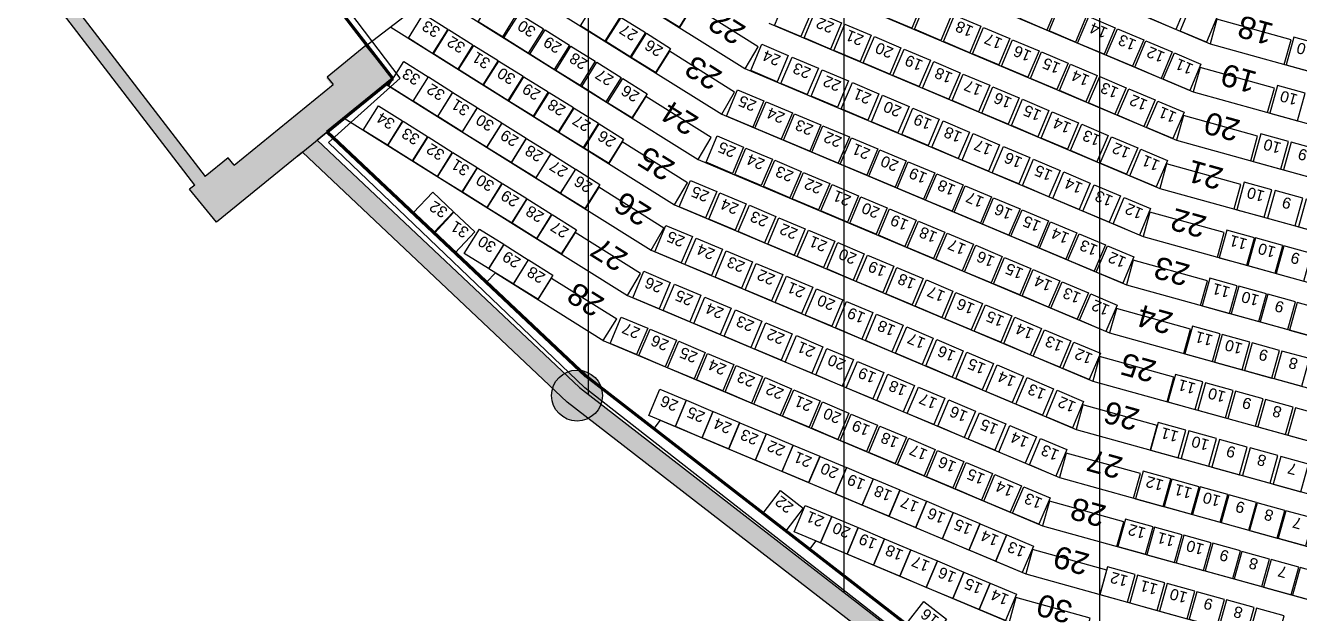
# Model space of a CAD drawing. Header units: millimetres. Extents: x -76108 to 202332, y 27411 to 140378.
# Drawn here: x 71772 to 91783, y 42417 to 51655 of the extents above; entities that cross this region are included whole.
import ezdxf
from ezdxf.enums import TextEntityAlignment as Align

# ---------------------------------------------------------------- set-up
doc = ezdxf.new("R2010")
doc.units = ezdxf.units.MM
doc.header["$LTSCALE"] = 100
for name, color, linetype in [('_insida yttervägg arena', 6, 'CONTINUOUS'), ('A-3312-EA-', 7, 'CONTINUOUS'), ('A-3312-FYLL', 7, 'CONTINUOUS'), ('A-3320-EA-', 3, 'CONTINUOUS'), ('A-3320-FYLL', 3, 'CONTINUOUS'), ('G-STOLAR_TELE_2', 3, 'CONTINUOUS'), ('LINOR_HÄNG', 40, 'CONTINUOUS'), ('T-RADER', 252, 'CONTINUOUS'), ('T-RADNUMMER', 4, 'CONTINUOUS'), ('T-STOLAR', 1, 'CONTINUOUS'), ('T-STOLNUMMER', 7, 'CONTINUOUS'), ('T-TRAPPA', 254, 'CONTINUOUS')]:
    doc.layers.add(name, color=color, linetype=linetype)
doc.layers.add('SEKTIONER', color=4, linetype='CONTINUOUS', lineweight=70)
doc.styles.add('ARIAL', font='arial.ttf')

# ---------------------------------------------------------------- blocks, each defined once
blk = doc.blocks.new('*U24')
at = {"layer": 'G-STOLAR_TELE_2'}
blk.add_circle((0, 0), 400, dxfattribs=at)

msp = doc.modelspace()

# ---------------------------------------------------------------- hatches: boundary and pattern name
at = {"layer": 'A-3312-FYLL'}
for points in [[(74315.4, 53668.3), (74402.9, 53548.3), (75072.6, 54037.1), (74669.7, 54562.2), (71772, 52469.9), (72165.2, 51930.7), (72249.2, 51990), (74430.1, 49147.6), (74351.1, 49081.8), (74770.2, 48562.6), (77541.2, 50819.8), (77138.3, 51345), (76492.8, 50824.6), (76586, 50709), (75047.7, 49468.8), (74954.5, 49584.4), (74592.8, 49283.1), (72422.1, 52112), (72806.8, 52383.5), (72719.2, 52503.4)], [(129832.5, 31225.9), (136958.2, 33371), (143973.5, 36584.7), (150660, 40657.6), (157173.2, 45688.8), (161383.9, 49663.2), (161149.3, 49854.3), (157029.5, 45965.7), (150490.4, 40905.6), (143832.5, 36850.1), (136852, 33652.3), (129766.1, 31519.2), (122452.6, 30391.1), (118752.6, 30391.1), (115052.6, 30391.1), (107739.1, 31519.2), (100653.2, 33652.3), (93672.7, 36850.1), (87014.8, 40905.6), (80475.7, 45965.7), (76355.9, 49854.3), (76121.3, 49663.2), (80332, 45688.8), (86845.2, 40657.6), (93531.7, 36584.7), (100547, 33371), (107672.7, 31225.9), (115029.6, 30091.1), (118752.6, 30091.1), (122475.6, 30091.1)]]:
    msp.add_hatch(color=256, dxfattribs=at).paths.add_polyline_path(points)
at = {"layer": 'A-3320-FYLL'}
msp.add_hatch(color=256, dxfattribs=at).paths.add_polyline_path([(80835, 45841.3, 1), (80035, 45841.3, 1)])

# ---------------------------------------------------------------- linework, layer by layer
at = {"layer": '_insida yttervägg arena', "color": 9}
msp.add_lwpolyline([(150671.1, 40929), (144056.7, 36878.6), (136929.8, 33665.5), (129865.1, 31612.2), (122518.9, 30346.5), (115144.6, 30318.3), (107811.1, 31440.5), (100661.9, 33578.2), (93878.7, 36728.5), (87039.2, 40891.4), (80555.4, 45962.8), (76530.5, 49816.3), (77656.4, 50828.9), (74725.7, 54695.4)], dxfattribs=at)
at = {"layer": 'A-3312-EA-'}
for p, q in [((75061, 54020.2), (77119, 51338.1)), ((72420.8, 52113.8), (74594.1, 49281.3)), ((74431.2, 49148.6), (72250.4, 51990.8)), ((77119, 51338.1), (76510.2, 50842.2)), ((77541.2, 50819.8), (77119, 51338.1)), ((76510.2, 50842.2), (76603.9, 50727)), ((75050.6, 49461.7), (76603.9, 50727)), ((77541.2, 50819.8), (76355.9, 49854.3)), ((76355.9, 49854.3), (80475.7, 45965.7)), ((76121.3, 49663.2), (74770.2, 48562.6)), ((80280.5, 45737.4), (76121.3, 49663.2)), ((74956.8, 49576.8), (74594.1, 49281.3)), ((75050.6, 49461.7), (74956.8, 49576.8)), ((74431.2, 49148.6), (74348, 49080.8)), ((74770.2, 48562.6), (74348, 49080.8)), ((80475.7, 45965.7), (87014.8, 40905.6)), ((86844.5, 40658.1), (80280.5, 45737.4))]:
    msp.add_line(p, q, dxfattribs=at)
at = {"layer": 'LINOR_HÄNG'}
for p, q in [((88640.1, 128284.4), (88640.1, 39915.6)), ((84625.1, 125445.2), (84625.1, 42754.8)), ((80610.1, 122338.3), (80610.1, 45861.7))]:
    msp.add_line(p, q, dxfattribs=at)
at = {"layer": 'SEKTIONER'}
for p, q in [((77541.2, 50819.8), (74557, 54709)), ((76512.3, 49981.7), (77541.2, 50819.8))]:
    msp.add_line(p, q, dxfattribs=at)
msp.add_lwpolyline([(76512.3, 49981.7), (80571.6, 46150.2), (87127.9, 41070.9), (93766.7, 37027), (100724, 33839.9), (107783.4, 31714.8), (114974.2, 30605.5)], dxfattribs=at)
at = {"layer": 'T-RADER'}
for p, q in [((77541.2, 50819.8), (74557, 54709)), ((76971.9, 54798.5), (83071.4, 50978.3)), ((76478.1, 54163.8), (82707.2, 50262.4)), ((84559.9, 53830.1), (90377.9, 51367.7)), ((84189.3, 53116.5), (90114.9, 50610.5)), ((77033.8, 52871.8), (82337.3, 49550.2)), ((83818.7, 52402.9), (89851.8, 49853.2)), ((77809.9, 51860.3), (77138.3, 51345)), ((77509.5, 51629.9), (81967.4, 48837.9)), ((83448.1, 51689.3), (89588.8, 49096)), ((90377.9, 51367.7), (96154, 49765.2)), ((83071.4, 50978.3), (89325.7, 48338.8)), ((76045.9, 49601.8), (77541.2, 50819.8)), ((77434.5, 50732.9), (81597.5, 48125.6)), ((90114.9, 50610.5), (95980.7, 48983)), ((82707.2, 50262.4), (89062.7, 47581.5)), ((76779.4, 50199.3), (81227.5, 47413.3)), ((76512.3, 49981.7), (80571.6, 46150.2)), ((89851.8, 49853.2), (95807.5, 48200.9)), ((82337.3, 49550.2), (88799.7, 46824.3)), ((89588.8, 49096), (95634.3, 47418.7)), ((81967.4, 48837.9), (88536.6, 46067)), ((89325.7, 48338.8), (95461, 46636.6)), ((81597.5, 48125.6), (88273.6, 45309.8)), ((89062.7, 47581.5), (95287.8, 45854.4)), ((81227.5, 47413.3), (88010.5, 44552.6)), ((80857.6, 46701.1), (87747.5, 43795.3)), ((88799.7, 46824.3), (95114.5, 45072.3)), ((80571.6, 46150.2), (84085.6, 43427.8)), ((88536.6, 46067), (94941.3, 44290.1)), ((81742.2, 45452.6), (81641.8, 45321.1)), ((81742.2, 45452.6), (87484.4, 43038.1)), ((88273.6, 45309.8), (94768, 43508)), ((88010.5, 44552.6), (94594.8, 42725.8)), ((87747.5, 43795.3), (94421.5, 41943.7)), ((83849.7, 43610.6), (87127.9, 41070.9)), ((84184.8, 43557.7), (84085.6, 43427.8)), ((84184.8, 43557.7), (87221.4, 42280.9)), ((87484.4, 43038.1), (94248.3, 41161.5))]:
    msp.add_line(p, q, dxfattribs=at)
at = {"layer": 'T-RADER', "color": 9}
for q in [(79013.9, 47620.5), (80857.6, 46701.1)]:
    msp.add_line((79153.5, 47768.4), q, dxfattribs=at)
at = {"layer": 'T-STOLAR', "color": 9}
for points in [[(81894.3, 52247.5), (82275.7, 52008.8), (82037.1, 51627.3), (81655.6, 51866)], [(79119.3, 52094.9), (79500.8, 51856.2), (79262.2, 51474.7), (78880.7, 51713.4)], [(80730.4, 52030.7), (81111.8, 51792), (80873.2, 51410.5), (80491.7, 51649.2)], [(78024.6, 51836.1), (78406.1, 51597.4), (78167.4, 51215.9), (77785.9, 51454.6)], [(79526.3, 51840.3), (79907.7, 51601.6), (79669.1, 51220.1), (79287.6, 51458.8)], [(81127.1, 51782.5), (81508.6, 51543.8), (81269.9, 51162.3), (80888.4, 51401)], [(78418.8, 51589.5), (78800.3, 51350.8), (78561.6, 50969.3), (78180.1, 51208)], [(79933.2, 51585.7), (80314.7, 51347.1), (80076, 50965.6), (79694.5, 51204.2)], [(81523.9, 51534.3), (81905.4, 51295.6), (81666.7, 50914.1), (81285.2, 51152.8)], [(78813, 51342.8), (79194.5, 51104.2), (78955.8, 50722.7), (78574.3, 50961.3)], [(80340.1, 51331.1), (80721.6, 51092.5), (80482.9, 50711), (80101.4, 50949.7)], [(77714, 51086.7), (78095.5, 50848), (77856.9, 50466.5), (77475.4, 50705.2)], [(79207.2, 51096.2), (79588.7, 50857.5), (79350, 50476), (78968.5, 50714.7)], [(80747, 51076.6), (81128.5, 50837.9), (80889.9, 50456.4), (80508.4, 50695.1)], [(78099.8, 50845.4), (78481.3, 50606.7), (78242.6, 50225.2), (77861.1, 50463.9)], [(79601.4, 50849.6), (79982.9, 50610.9), (79744.3, 50229.4), (79362.8, 50468.1)], [(81154, 50822), (81535.5, 50583.3), (81296.8, 50201.8), (80915.3, 50440.5)], [(78485.5, 50604), (78867, 50365.4), (78628.3, 49983.9), (78246.8, 50222.5)], [(79995.6, 50603), (80377.1, 50364.3), (80138.5, 49982.8), (79757, 50221.5)], [(77314.5, 50393), (77696, 50154.3), (77457.3, 49772.8), (77075.8, 50011.5)], [(78871.2, 50362.7), (79252.7, 50124), (79014, 49742.5), (78632.6, 49981.2)], [(80389.8, 50356.3), (80771.3, 50117.7), (80532.7, 49736.2), (80151.2, 49974.8)], [(77704.4, 50149), (78085.9, 49910.3), (77847.3, 49528.8), (77465.8, 49767.5)], [(79257, 50121.4), (79638.5, 49882.7), (79399.8, 49501.2), (79018.3, 49739.9)], [(80784.1, 50109.7), (81165.5, 49871), (80926.9, 49489.5), (80545.4, 49728.2)], [(78094.4, 49905), (78475.9, 49666.3), (78237.2, 49284.8), (77855.7, 49523.5)], [(79642.7, 49880.1), (80024.2, 49641.4), (79785.5, 49259.9), (79404, 49498.6)], [(78484.4, 49661), (78865.9, 49422.4), (78627.2, 49040.9), (78245.7, 49279.5)], [(80028.4, 49638.7), (80409.9, 49400.1), (80171.2, 49018.6), (79789.8, 49257.3)], [(78874.3, 49417.1), (79255.8, 49178.4), (79017.2, 48796.9), (78635.7, 49035.6)], [(80414.2, 49397.4), (80795.6, 49158.8), (80557, 48777.3), (80175.5, 49015.9)], [(78168.1, 49037.6), (78495.4, 48728.7), (78186.5, 48401.5), (77859.2, 48710.3)], [(79264.3, 49173.1), (79645.8, 48934.4), (79407.1, 48552.9), (79025.6, 48791.6)], [(79654.3, 48929.1), (80035.8, 48690.4), (79797.1, 48309), (79415.6, 48547.6)], [(78502.6, 48721.8), (78829.9, 48413), (78521, 48085.7), (78193.8, 48394.6)], [(80044.2, 48685.1), (80425.7, 48446.5), (80187.1, 48065), (79805.6, 48303.7)], [(78902.9, 48455.5), (79284.4, 48216.8), (79045.7, 47835.3), (78664.2, 48074)], [(79288.6, 48214.2), (79670.1, 47975.5), (79431.4, 47594), (79049.9, 47832.7)], [(79674.3, 47972.9), (80055.8, 47734.2), (79817.2, 47352.7), (79435.7, 47591.4)]]:
    msp.add_lwpolyline(points, close=True, dxfattribs=at)
at = {"layer": 'T-STOLAR'}
for points in [[(83711.7, 52070.3), (84126.1, 51895), (83950.8, 51480.6), (83536.4, 51655.9)], [(85452.9, 52202.3), (85867.4, 52027), (85692.1, 51612.6), (85277.6, 51787.9)], [(87576.4, 52172.7), (87990.9, 51997.4), (87815.6, 51582.9), (87401.1, 51758.2)], [(89603.2, 52184), (90017.6, 52008.7), (89842.4, 51594.2), (89427.9, 51769.5)], [(84176.8, 51873.6), (84591.2, 51698.3), (84415.9, 51283.9), (84001.5, 51459.1)], [(85908.8, 52009.5), (86323.3, 51834.2), (86148, 51419.8), (85733.5, 51595.1)], [(88024.9, 51983), (88439.4, 51807.7), (88264.1, 51393.2), (87849.7, 51568.5)], [(90082.1, 51981.4), (90496.6, 51806.1), (90321.3, 51391.6), (89906.8, 51566.9)], [(84641.9, 51676.9), (85056.3, 51501.6), (84881, 51087.1), (84466.6, 51262.4)], [(86364.7, 51816.7), (86779.2, 51641.4), (86603.9, 51226.9), (86189.4, 51402.2)], [(88473.5, 51793.3), (88887.9, 51618), (88712.6, 51203.5), (88298.2, 51378.8)], [(85107, 51480.2), (85521.4, 51304.9), (85346.2, 50890.4), (84931.7, 51065.7)], [(86820.6, 51623.9), (87235.1, 51448.6), (87059.8, 51034.1), (86645.3, 51209.4)], [(87276.5, 51431), (87691, 51255.7), (87515.7, 50841.3), (87101.2, 51016.6)], [(88922, 51603.6), (89336.5, 51428.3), (89161.2, 51013.8), (88746.7, 51189.1)], [(92129.5, 51348.8), (91695.9, 51469.1), (91575.6, 51035.4), (92009.2, 50915.1)], [(83338.1, 51359.8), (83752.6, 51184.5), (83577.3, 50770.1), (83162.8, 50945.4)], [(85572.1, 51283.4), (85986.6, 51108.1), (85811.3, 50693.7), (85396.8, 50869)], [(87732.4, 51238.2), (88146.9, 51062.9), (87971.6, 50648.5), (87557.1, 50823.8)], [(89370.5, 51413.9), (89785, 51238.6), (89609.7, 50824.1), (89195.2, 50999.4)], [(83812.4, 51159.2), (84226.9, 50983.9), (84051.6, 50569.5), (83637.1, 50744.8)], [(86037.2, 51086.7), (86451.7, 50911.4), (86276.4, 50497), (85861.9, 50672.3)], [(88188.3, 51045.4), (88602.8, 50870.1), (88427.5, 50455.6), (88013, 50630.9)], [(89819.1, 51224.2), (90233.5, 51048.9), (90058.2, 50634.4), (89643.8, 50809.7)], [(84286.7, 50958.6), (84701.2, 50783.3), (84525.9, 50368.9), (84111.4, 50544.1)], [(86502.3, 50890), (86916.8, 50714.7), (86741.5, 50300.3), (86327, 50475.5)], [(88644.2, 50852.6), (89058.7, 50677.3), (88883.4, 50262.8), (88468.9, 50438.1)], [(82957, 50645.5), (83371.6, 50470.6), (83196.7, 50055.9), (82782.1, 50230.8)], [(84761.1, 50758), (85175.5, 50582.7), (85000.2, 50168.2), (84585.8, 50343.5)], [(86967.4, 50693.3), (87381.9, 50518), (87206.6, 50103.5), (86792.1, 50278.8)], [(89100.1, 50659.7), (89514.6, 50484.4), (89339.3, 50070), (88924.8, 50245.3)], [(91869.5, 50590.7), (91435.9, 50711), (91315.6, 50277.3), (91749.2, 50157)], [(83403.9, 50457), (83818.5, 50282.1), (83643.6, 49867.4), (83229, 50042.3)], [(85235.4, 50557.4), (85649.8, 50382.1), (85474.5, 49967.6), (85060.1, 50142.9)], [(87432.5, 50496.6), (87847, 50321.3), (87671.7, 49906.8), (87257.2, 50082.1)], [(89556, 50466.9), (89970.5, 50291.6), (89795.2, 49877.2), (89380.7, 50052.5)], [(83850.7, 50268.5), (84265.4, 50093.6), (84090.5, 49678.9), (83675.8, 49853.8)], [(85709.7, 50356.7), (86124.1, 50181.5), (85948.9, 49767), (85534.4, 49942.3)], [(87897.6, 50299.8), (88312.1, 50124.5), (88136.8, 49710.1), (87722.4, 49885.4)], [(84297.6, 50080), (84712.2, 49905.1), (84537.3, 49490.4), (84122.7, 49665.3)], [(86184, 50156.1), (86598.5, 49980.8), (86423.2, 49566.4), (86008.7, 49741.7)], [(88362.8, 50103.1), (88777.2, 49927.8), (88601.9, 49513.4), (88187.5, 49688.7)], [(82637, 49919.4), (83051.5, 49744.1), (82876.2, 49329.6), (82461.7, 49504.9)], [(84744.5, 49891.5), (85159.1, 49716.6), (84984.2, 49301.9), (84569.6, 49476.8)], [(86658.3, 49955.5), (87072.8, 49780.2), (86897.5, 49365.8), (86483, 49541.1)], [(88827.9, 49906.4), (89242.3, 49731.1), (89067, 49316.6), (88652.6, 49491.9)], [(91609.6, 49832.6), (91175.9, 49952.9), (91055.6, 49519.3), (91489.3, 49399)], [(83088.3, 49728.5), (83502.8, 49553.2), (83327.5, 49138.7), (82913, 49314)], [(85191.3, 49703), (85606, 49528.1), (85431.1, 49113.4), (85016.5, 49288.3)], [(87132.6, 49754.9), (87547.1, 49579.6), (87371.8, 49165.2), (86957.4, 49340.4)], [(89293, 49709.7), (89707.4, 49534.4), (89532.1, 49119.9), (89117.7, 49295.2)], [(92086.5, 49700.2), (91652.9, 49820.5), (91532.6, 49386.9), (91966.2, 49266.6)], [(83539.6, 49537.6), (83954.1, 49362.3), (83778.8, 48947.9), (83364.3, 49123.2)], [(85638.2, 49514.5), (86052.8, 49339.6), (85877.9, 48924.9), (85463.3, 49099.8)], [(87607, 49554.3), (88021.4, 49379), (87846.1, 48964.5), (87431.7, 49139.8)], [(83990.9, 49346.7), (84405.3, 49171.4), (84230.1, 48757), (83815.6, 48932.3)], [(86085.1, 49326), (86499.7, 49151.1), (86324.8, 48736.4), (85910.2, 48911.3)], [(88081.3, 49353.7), (88495.7, 49178.4), (88320.5, 48763.9), (87906, 48939.2)], [(82215.2, 49221.7), (82629.8, 49046.9), (82455, 48632.2), (82040.3, 48807.1)], [(84442.2, 49155.9), (84856.6, 48980.6), (84681.4, 48566.1), (84266.9, 48741.4)], [(86532, 49137.5), (86946.6, 48962.6), (86771.7, 48547.9), (86357.1, 48722.8)], [(88555.6, 49153.1), (88970.1, 48977.8), (88794.8, 48563.3), (88380.3, 48738.6)], [(91349.6, 49074.5), (90916, 49194.8), (90795.7, 48761.2), (91229.3, 48640.9)], [(91836.2, 48939.5), (91402.6, 49059.8), (91282.3, 48626.2), (91715.9, 48505.9)], [(82678.7, 49026.3), (83093.3, 48851.4), (82918.4, 48436.8), (82503.8, 48611.6)], [(83142.1, 48830.8), (83556.8, 48655.9), (83381.9, 48241.3), (82967.2, 48416.1)], [(84893.5, 48965), (85307.9, 48789.7), (85132.6, 48375.2), (84718.2, 48550.5)], [(86978.8, 48949), (87393.4, 48774.1), (87218.6, 48359.5), (86803.9, 48534.3)], [(89029.9, 48952.4), (89444.4, 48777.1), (89269.1, 48362.7), (88854.6, 48538)], [(92322.8, 48804.5), (91889.2, 48924.8), (91768.9, 48491.1), (92202.5, 48370.8)], [(83605.6, 48635.3), (84020.2, 48460.4), (83845.3, 48045.8), (83430.7, 48220.7)], [(85344.8, 48774.1), (85759.2, 48598.8), (85583.9, 48184.4), (85169.5, 48359.6)], [(87425.7, 48760.5), (87840.3, 48585.6), (87665.4, 48171), (87250.8, 48345.8)], [(81832.3, 48514.9), (82246.9, 48340), (82072.1, 47925.4), (81657.4, 48100.3)], [(84069, 48439.8), (84483.7, 48264.9), (84308.8, 47850.3), (83894.2, 48025.2)], [(85796.1, 48583.2), (86210.5, 48407.9), (86035.2, 47993.5), (85620.8, 48168.8)], [(87872.6, 48572), (88287.2, 48397.1), (88112.3, 47982.5), (87697.7, 48157.3)], [(91075.2, 48320.4), (90641.6, 48440.7), (90521.2, 48007.1), (90954.9, 47886.8)], [(82305, 48315.6), (82719.6, 48140.7), (82544.8, 47726), (82130.1, 47900.9)], [(84532.5, 48244.3), (84947.1, 48069.5), (84772.3, 47654.8), (84357.6, 47829.7)], [(86247.4, 48392.3), (86661.8, 48217.1), (86486.5, 47802.6), (86072.1, 47977.9)], [(88319.4, 48383.5), (88734.1, 48208.6), (88559.2, 47794), (88144.5, 47968.8)], [(91523.2, 48196.1), (91089.6, 48316.4), (90969.3, 47882.8), (91402.9, 47762.5)], [(82777.7, 48116.2), (83192.3, 47941.3), (83017.4, 47526.7), (82602.8, 47701.6)], [(84996, 48048.9), (85410.6, 47874), (85235.7, 47459.3), (84821.1, 47634.2)], [(86698.7, 48201.5), (87113.1, 48026.2), (86937.8, 47611.7), (86523.4, 47787)], [(88766.3, 48195), (89180.9, 48020.1), (89006, 47605.5), (88591.4, 47780.3)], [(91971.3, 48071.8), (91537.7, 48192.1), (91417.4, 47758.5), (91851, 47638.1)], [(83250.4, 47916.8), (83665, 47742), (83490.1, 47327.3), (83075.5, 47502.2)], [(85459.4, 47853.4), (85874.1, 47678.5), (85699.2, 47263.9), (85284.5, 47438.7)], [(87149.9, 48010.6), (87564.4, 47835.3), (87389.1, 47420.8), (86974.7, 47596.1)], [(81485.4, 47793), (81900, 47618.1), (81725.2, 47203.5), (81310.5, 47378.3)], [(83723, 47717.5), (84137.7, 47542.6), (83962.8, 47128), (83548.2, 47302.8)], [(85922.9, 47657.9), (86337.5, 47483), (86162.6, 47068.4), (85748, 47243.3)], [(87601.2, 47819.7), (88015.7, 47644.4), (87840.4, 47230), (87425.9, 47405.3)], [(88052.5, 47628.8), (88467, 47453.5), (88291.7, 47039.1), (87877.2, 47214.4)], [(90805.6, 47565), (90372, 47685.3), (90251.6, 47251.7), (90685.3, 47131.4)], [(81964.5, 47590.9), (82379.2, 47416), (82204.3, 47001.4), (81789.7, 47176.3)], [(84195.7, 47518.1), (84610.3, 47343.2), (84435.5, 46928.6), (84020.8, 47103.5)], [(86386.3, 47462.4), (86801, 47287.5), (86626.1, 46872.9), (86211.5, 47047.8)], [(88503.8, 47438), (88918.3, 47262.7), (88743, 46848.2), (88328.5, 47023.5)], [(91263.3, 47438), (90829.7, 47558.3), (90709.4, 47124.7), (91143, 47004.4)], [(91721, 47311), (91287.4, 47431.3), (91167.1, 46997.7), (91600.7, 46877.4)], [(82443.6, 47388.8), (82858.3, 47214), (82683.4, 46799.3), (82268.8, 46974.2)], [(84668.4, 47318.8), (85083, 47143.9), (84908.1, 46729.3), (84493.5, 46904.1)], [(86849.8, 47266.9), (87264.4, 47092), (87089.6, 46677.4), (86674.9, 46852.3)], [(92178.7, 47184), (91745.1, 47304.3), (91624.8, 46870.7), (92058.4, 46750.4)], [(81130.1, 47074.5), (81544.8, 46899.6), (81369.9, 46485), (80955.3, 46659.8)], [(82922.8, 47186.7), (83337.4, 47011.9), (83162.5, 46597.2), (82747.9, 46772.1)], [(85141.1, 47119.4), (85555.7, 46944.5), (85380.8, 46529.9), (84966.2, 46704.8)], [(87313.3, 47071.4), (87727.9, 46896.6), (87553, 46481.9), (87138.4, 46656.8)], [(81581.6, 46884.1), (81996.3, 46709.2), (81821.4, 46294.6), (81406.8, 46469.4)], [(83401.9, 46984.7), (83816.5, 46809.8), (83641.7, 46395.2), (83227, 46570)], [(85613.7, 46920), (86028.4, 46745.2), (85853.5, 46330.5), (85438.9, 46505.4)], [(87776.7, 46876), (88191.4, 46701.1), (88016.5, 46286.5), (87601.9, 46461.3)], [(90536, 46809.6), (90102.3, 46929.9), (89982, 46496.2), (90415.7, 46375.9)], [(82033.1, 46693.7), (82447.8, 46518.8), (82272.9, 46104.2), (81858.3, 46279)], [(83881, 46782.6), (84295.7, 46607.7), (84120.8, 46193.1), (83706.2, 46368)], [(86086.4, 46720.7), (86501.1, 46545.8), (86326.2, 46131.2), (85911.5, 46306)], [(88240.2, 46680.5), (88654.8, 46505.6), (88479.9, 46091), (88065.3, 46265.9)], [(91003.3, 46679.9), (90569.7, 46800.2), (90449.4, 46366.6), (90883, 46246.3)], [(91470.7, 46550.2), (91037, 46670.5), (90916.7, 46236.9), (91350.4, 46116.6)], [(82484.6, 46503.3), (82899.3, 46328.4), (82724.4, 45913.8), (82309.8, 46088.6)], [(84360.2, 46580.5), (84774.8, 46405.7), (84599.9, 45991), (84185.3, 46165.9)], [(86559.1, 46521.3), (86973.7, 46346.4), (86798.9, 45931.8), (86384.2, 46106.7)], [(91938, 46420.6), (91504.4, 46540.9), (91384.1, 46107.3), (91817.7, 45987)], [(82936.1, 46312.8), (83350.7, 46138), (83175.9, 45723.3), (82761.2, 45898.2)], [(84839.3, 46378.4), (85253.9, 46203.6), (85079.1, 45788.9), (84664.4, 45963.8)], [(87031.8, 46322), (87446.4, 46147.1), (87271.5, 45732.5), (86856.9, 45907.3)], [(83387.6, 46122.4), (83802.2, 45947.6), (83627.4, 45532.9), (83212.7, 45707.8)], [(85318.4, 46176.4), (85733.1, 46001.5), (85558.2, 45586.9), (85143.6, 45761.7)], [(87504.5, 46122.6), (87919.1, 45947.7), (87744.2, 45533.1), (87329.6, 45708)], [(90266.4, 46054.1), (89832.7, 46174.4), (89712.4, 45740.8), (90146.1, 45620.5)], [(90738.5, 45923.1), (90304.9, 46043.4), (90184.6, 45609.8), (90618.2, 45489.5)], [(81734.8, 45944), (82149.6, 45769.6), (81975.2, 45354.7), (81560.3, 45529.2)], [(83839.1, 45932), (84253.7, 45757.2), (84078.9, 45342.5), (83664.2, 45517.4)], [(85797.6, 45974.3), (86212.2, 45799.4), (86037.3, 45384.8), (85622.7, 45559.7)], [(87977.1, 45923.2), (88391.8, 45748.4), (88216.9, 45333.7), (87802.3, 45508.6)], [(91210.7, 45792.1), (90777.1, 45912.4), (90656.8, 45478.8), (91090.4, 45358.5)], [(82154.2, 45767.6), (82569, 45593.2), (82394.6, 45178.4), (81979.8, 45352.8)], [(84290.6, 45741.6), (84705.2, 45566.8), (84530.4, 45152.1), (84115.7, 45327)], [(86276.7, 45772.2), (86691.3, 45597.4), (86516.5, 45182.7), (86101.8, 45357.6)], [(91682.9, 45661.1), (91249.2, 45781.4), (91128.9, 45347.8), (91562.6, 45227.5)], [(92155, 45530.1), (91721.4, 45650.5), (91601.1, 45216.8), (92034.7, 45096.5)], [(82573.6, 45591.3), (82988.4, 45416.8), (82814, 45002), (82399.2, 45176.4)], [(84742.1, 45551.2), (85156.7, 45376.3), (84981.9, 44961.7), (84567.2, 45136.6)], [(86755.8, 45570.1), (87170.5, 45395.3), (86995.6, 44980.6), (86581, 45155.5)], [(82993, 45414.9), (83407.9, 45240.5), (83233.5, 44825.7), (82818.6, 45000.1)], [(83412.5, 45238.5), (83827.3, 45064.1), (83652.9, 44649.3), (83238.1, 44823.7)], [(85193.6, 45360.8), (85608.2, 45185.9), (85433.3, 44771.3), (85018.7, 44946.2)], [(87235, 45368.1), (87649.6, 45193.2), (87474.7, 44778.6), (87060.1, 44953.4)], [(89996.8, 45298.7), (89563.1, 45419), (89442.8, 44985.4), (89876.5, 44865.1)], [(90478.6, 45165), (90044.9, 45285.4), (89924.6, 44851.7), (90358.3, 44731.4)], [(83831.9, 45062.2), (84246.7, 44887.8), (84072.3, 44472.9), (83657.5, 44647.3)], [(85645.1, 45170.4), (86059.7, 44995.5), (85884.8, 44580.9), (85470.2, 44755.8)], [(87714.1, 45166), (88128.7, 44991.1), (87953.8, 44576.5), (87539.2, 44751.4)], [(90960.4, 45031.4), (90526.7, 45151.7), (90406.4, 44718.1), (90840.1, 44597.8)], [(84251.3, 44885.8), (84666.2, 44711.4), (84491.7, 44296.6), (84076.9, 44471)], [(86096.5, 44980), (86511.2, 44805.1), (86336.3, 44390.5), (85921.7, 44565.3)], [(91442.2, 44897.7), (91008.5, 45018), (90888.2, 44584.4), (91321.9, 44464.1)], [(91924, 44764), (91490.3, 44884.3), (91370, 44450.7), (91803.7, 44330.4)], [(84670.8, 44709.4), (85085.6, 44535), (84911.2, 44120.2), (84496.3, 44294.6)], [(86548, 44789.6), (86962.7, 44614.7), (86787.8, 44200.1), (86373.2, 44374.9)], [(89760.9, 44533.9), (89327.3, 44654.2), (89207, 44220.6), (89640.6, 44100.3)], [(85090.2, 44533.1), (85505, 44358.7), (85330.6, 43943.8), (84915.8, 44118.2)], [(86999.5, 44599.2), (87414.2, 44424.3), (87239.3, 44009.7), (86824.7, 44184.5)], [(90209, 44409.6), (89775.3, 44529.9), (89655, 44096.3), (90088.7, 43976)], [(83632.9, 44347.8), (83988.6, 44072.2), (83713, 43716.5), (83357.3, 43992.1)], [(85509.6, 44356.7), (85924.4, 44182.3), (85750, 43767.5), (85335.2, 43941.9)], [(87451, 44408.8), (87865.7, 44233.9), (87690.8, 43819.3), (87276.2, 43994.1)], [(90657, 44285.3), (90223.4, 44405.6), (90103.1, 43972), (90536.7, 43851.7)], [(91105.1, 44161), (90671.5, 44281.3), (90551.2, 43847.7), (90984.8, 43727.4)], [(84020.5, 44114.9), (84435.3, 43940.5), (84260.9, 43525.7), (83846.1, 43700.1)], [(85929, 44180.3), (86343.9, 44005.9), (86169.5, 43591.1), (85754.6, 43765.5)], [(91553.2, 44036.7), (91119.6, 44157), (90999.3, 43723.4), (91432.9, 43603.1)], [(92001.3, 43912.4), (91567.6, 44032.7), (91447.3, 43599.1), (91880.9, 43478.8)], [(84435.3, 43940.5), (84850.2, 43766.1), (84675.8, 43351.3), (84260.9, 43525.7)], [(86348.5, 44004), (86763.3, 43829.6), (86588.9, 43414.7), (86174.1, 43589.2)], [(86767.9, 43827.6), (87182.7, 43653.2), (87008.3, 43238.4), (86593.5, 43412.8)], [(89481.6, 43781.2), (89048, 43901.5), (88927.7, 43467.9), (89361.3, 43347.6)], [(84850.2, 43766.1), (85265, 43591.7), (85090.6, 43176.8), (84675.8, 43351.3)], [(87187.3, 43651.3), (87602.2, 43476.8), (87427.8, 43062), (87012.9, 43236.4)], [(89939.4, 43654.2), (89505.7, 43774.5), (89385.4, 43340.9), (89819, 43220.6)], [(90397.1, 43527.2), (89963.4, 43647.5), (89843.1, 43213.9), (90276.8, 43093.6)], [(85265, 43591.7), (85679.8, 43417.3), (85505.4, 43002.4), (85090.6, 43176.8)], [(90854.8, 43400.2), (90421.2, 43520.5), (90300.8, 43086.9), (90734.5, 42966.6)], [(85679.8, 43417.3), (86094.6, 43242.9), (85920.2, 42828), (85505.4, 43002.4)], [(86094.6, 43242.8), (86509.5, 43068.4), (86335.1, 42653.6), (85920.2, 42828)], [(91312.5, 43273.2), (90878.9, 43393.6), (90758.6, 42959.9), (91192.2, 42839.6)], [(91770.2, 43146.3), (91336.6, 43266.6), (91216.3, 42832.9), (91649.9, 42712.6)], [(86509.5, 43068.4), (86924.3, 42894), (86749.9, 42479.2), (86335.1, 42653.6)], [(89202.4, 43028.5), (88768.8, 43148.8), (88648.5, 42715.1), (89082.1, 42594.8)], [(92227.9, 43019.3), (91794.3, 43139.6), (91674, 42706), (92107.6, 42585.7)], [(86924.3, 42894), (87339.1, 42719.6), (87164.7, 42304.8), (86749.9, 42479.2)], [(89669.7, 42898.8), (89236.1, 43019.1), (89115.8, 42585.5), (89549.4, 42465.2)], [(90137.1, 42769.1), (89703.5, 42889.4), (89583.2, 42455.8), (90016.8, 42335.5)], [(90604.4, 42639.5), (90170.8, 42759.8), (90050.5, 42326.2), (90484.1, 42205.8)], [(91071.8, 42509.8), (90638.2, 42630.1), (90517.9, 42196.5), (90951.5, 42076.2)], [(85881.3, 42605.9), (86237, 42330.3), (85961.4, 41974.6), (85605.7, 42250.2)], [(91539.1, 42380.1), (91105.5, 42500.4), (90985.2, 42066.8), (91418.8, 41946.5)]]:
    msp.add_lwpolyline(points, close=True, dxfattribs=at)
at = {"layer": 'T-TRAPPA', "color": 9}
msp.add_line((79823, 47349), (80035.8, 47687.8), dxfattribs=at)
at = {"layer": 'T-TRAPPA'}
for p in [(80035.8, 47687.8), (80848.1, 46705.3)]:
    msp.add_line(p, (81060.8, 47044.1), dxfattribs=at)
for points in [[(83077.6, 50975.7), (83280.7, 51318.7), (82255.7, 51962.4), (82042.9, 51623.7)], [(91544.3, 51044.1), (91651.2, 51429.6), (90484.9, 51753.2), (90377.9, 51367.7)], [(82707.2, 50262.4), (82910.3, 50605.5), (81885.3, 51249.2), (81672.5, 50910.4)], [(91281.3, 50286.9), (91388.2, 50672.3), (90221.8, 50995.9), (90114.9, 50610.5)], [(82337.3, 49550.2), (82540.4, 49893.2), (81515.4, 50536.9), (81302.6, 50198.2)], [(91018.2, 49529.6), (91125.2, 49915.1), (89958.8, 50238.7), (89851.8, 49853.2)], [(81967.4, 48837.9), (82170.5, 49180.9), (81145.5, 49824.6), (80932.7, 49485.9)], [(90755.2, 48772.4), (90862.1, 49157.8), (89695.7, 49481.4), (89588.8, 49096)], [(81597.5, 48125.6), (81800.6, 48468.6), (80775.6, 49112.3), (80562.8, 48773.6)], [(90492.1, 48015.2), (90599.1, 48400.6), (89432.7, 48724.2), (89325.7, 48338.8)], [(81227.5, 47413.3), (81430.7, 47756.3), (80405.7, 48400.1), (80192.9, 48061.3)], [(90229.1, 47257.9), (90336, 47643.4), (89169.6, 47967), (89062.7, 47581.5)], [(89966, 46500.7), (90073, 46886.1), (88906.6, 47209.7), (88799.7, 46824.3)], [(89703, 45743.4), (89809.9, 46128.9), (88643.5, 46452.5), (88536.6, 46067)], [(89439.9, 44986.2), (89546.9, 45371.7), (88380.5, 45695.3), (88273.6, 45309.8)], [(89176.9, 44229), (89283.8, 44614.4), (88117.4, 44938), (88010.5, 44552.6)], [(88913.8, 43471.7), (89020.8, 43857.2), (87854.4, 44180.8), (87747.5, 43795.3)], [(88650.8, 42714.5), (88757.7, 43099.9), (87591.3, 43423.5), (87484.4, 43038.1)], [(88387.7, 41957.3), (88494.7, 42342.7), (87328.3, 42666.3), (87221.4, 42280.9)]]:
    msp.add_lwpolyline(points, dxfattribs=at)

# ---------------------------------------------------------------- block references
at = {"layer": 'A-3320-EA-'}
msp.add_blockref('*U24', (80435, 45841.3), dxfattribs=at)

# ---------------------------------------------------------------- texts
at = {"layer": 'T-RADNUMMER', "style": 'ARIAL'}
for s, rotation, p in [('22', 147.95938, (83108.9, 51625.7)), ('18', 164.48419, (91398.8, 51674.6)), ('23', 147.95938, (82738.6, 50912.4)), ('19', 164.48419, (91135.8, 50917.3)), ('24', 147.95938, (82368.7, 50200.2)), ('20', 164.48419, (90872.7, 50160.1)), ('25', 147.95938, (81998.7, 49487.9)), ('21', 164.48419, (90609.7, 49402.9)), ('26', 147.95938, (81628.8, 48775.6)), ('22', 164.48419, (90346.6, 48645.6)), ('27', 147.95938, (81258.9, 48063.3)), ('23', 164.48419, (90083.6, 47888.4)), ('28', 147.95938, (80889, 47351)), ('24', 164.48419, (89820.5, 47131.1)), ('25', 164.48419, (89557.5, 46373.9)), ('26', 164.48419, (89294.4, 45616.7)), ('27', 164.48419, (89031.4, 44859.4)), ('28', 164.48419, (88768.4, 44102.2)), ('29', 164.48419, (88505.3, 43345)), ('30', 164.48419, (88242.3, 42587.7))]:
    msp.add_text(s, height=350, rotation=rotation, dxfattribs=at).set_placement(p)
at = {"layer": 'T-STOLNUMMER', "color": 9, "style": 'ARIAL'}
for s, p in [('33', (78215.3, 51716.7)), ('30', (79717, 51721)), ('27', (81317.9, 51663.1)), ('32', (78609.5, 51470.1)), ('29', (80123.9, 51466.4)), ('31', (79003.8, 51223.5)), ('26', (81714.6, 51414.9)), ('28', (80530.9, 51211.8)), ('33', (77904.8, 50967.3)), ('30', (79398, 50976.9)), ('27', (80937.8, 50957.2)), ('32', (78290.5, 50726)), ('29', (79792.2, 50730.2)), ('26', (81344.7, 50702.6)), ('31', (78676.2, 50484.7)), ('28', (80186.4, 50483.6)), ('34', (77505.2, 50273.6)), ('30', (79062, 50243.4)), ('27', (80580.6, 50237)), ('33', (77895.2, 50029.7)), ('29', (79447.7, 50002.1)), ('26', (80974.8, 49990.4)), ('32', (78285.1, 49785.7)), ('28', (79833.4, 49760.7)), ('31', (78675.1, 49541.7)), ('27', (80219.2, 49519.4)), ('30', (79065.1, 49297.7)), ('26', (80604.9, 49278.1)), ('29', (79455.1, 49053.8)), ('32', (78331.8, 48883.2)), ('28', (79845, 48809.8)), ('31', (78666.3, 48567.4)), ('27', (80235, 48565.8)), ('30', (79093.6, 48336.2)), ('29', (79479.4, 48094.9)), ('28', (79865.1, 47853.5))]:
    msp.add_text(s, height=175, rotation=147.96903, dxfattribs=at).set_placement(p, align=Align.BOTTOM_CENTER)
at = {"layer": 'T-STOLNUMMER', "style": 'ARIAL'}
for s, rotation, p in [('22', 157.07453, (84384, 51786)), ('18', 157.07453, (86572, 51729.1)), ('14', 157.07453, (88680.7, 51705.7)), ('21', 157.07453, (84849.1, 51589.2)), ('17', 157.07453, (87027.9, 51536.3)), ('13', 157.07453, (89129.3, 51516)), ('24', 157.07453, (83545.3, 51272.2)), ('20', 157.07453, (85314.2, 51392.5)), ('16', 157.07453, (87483.8, 51343.4)), ('12', 157.07453, (89577.8, 51326.3)), ('10', 164.49379, (91912.7, 51408.9)), ('23', 157.07453, (84019.6, 51071.6)), ('19', 157.07453, (85779.3, 51195.8)), ('15', 157.07453, (87939.7, 51150.6)), ('11', 157.07453, (90026.3, 51136.6)), ('22', 157.07453, (84494, 50871)), ('18', 157.07453, (86244.5, 50999.1)), ('14', 157.07453, (88395.6, 50957.8)), ('21', 157.07453, (84968.3, 50670.4)), ('17', 157.07453, (86709.6, 50802.4)), ('13', 157.07453, (88851.5, 50765)), ('10', 164.49379, (91652.7, 50650.8)), ('25', 157.07453, (83164.3, 50558)), ('20', 157.07453, (85442.6, 50469.7)), ('16', 157.07453, (87174.7, 50605.7)), ('12', 157.07453, (89307.4, 50572.2)), ('24', 157.07453, (83611, 50369.1)), ('19', 157.07453, (85916.9, 50269.1)), ('15', 157.07453, (87639.8, 50409)), ('11', 157.07453, (89763.3, 50379.3)), ('23', 157.07453, (84057.7, 50180.2)), ('18', 157.07453, (86391.3, 50068.5)), ('14', 157.07453, (88104.9, 50212.2)), ('22', 157.07453, (84504.4, 49991.2)), ('17', 157.07453, (86865.6, 49867.9)), ('13', 157.07453, (88570, 50015.5)), ('10', 164.49379, (91392.8, 49892.7)), ('25', 157.07453, (82844.2, 49831.7)), ('24', 157.07453, (83295.5, 49640.8)), ('21', 157.07453, (84951.1, 49802.3)), ('16', 157.07453, (87339.9, 49667.3)), ('12', 157.07453, (89035.1, 49818.8)), ('9', 164.49379, (91869.7, 49760.4)), ('23', 157.07453, (83746.8, 49450)), ('20', 157.07453, (85397.8, 49613.4)), ('15', 157.07453, (87814.2, 49466.7)), ('11', 157.07453, (89500.2, 49622.1)), ('22', 157.07453, (84198.1, 49259.1)), ('19', 157.07453, (85844.5, 49424.5)), ('18', 157.07453, (86291.1, 49235.5)), ('14', 157.07453, (88288.5, 49266.1)), ('25', 157.07453, (82422.5, 49134.3)), ('21', 157.07453, (84649.4, 49068.2)), ('13', 157.07453, (88762.9, 49065.5)), ('10', 164.49379, (91132.8, 49134.6)), ('24', 157.07453, (82885.8, 48938.4)), ('20', 157.07453, (85100.7, 48877.4)), ('17', 157.07453, (86737.8, 49046.6)), ('16', 157.07453, (87184.5, 48857.7)), ('12', 157.07453, (89237.2, 48864.9)), ('9', 164.49379, (91619.4, 48999.6)), ('23', 157.07453, (83349.1, 48742.4)), ('19', 157.07453, (85552, 48686.5)), ('15', 157.07453, (87631.2, 48668.8)), ('22', 157.07453, (83812.3, 48546.5)), ('18', 157.07453, (86003.3, 48495.6)), ('14', 157.07453, (88077.9, 48479.9)), ('25', 157.07453, (82039.6, 48427.5)), ('21', 157.07453, (84275.6, 48350.6)), ('17', 157.07453, (86454.6, 48304.7)), ('13', 157.07453, (88524.6, 48290.9)), ('11', 164.49379, (90858.4, 48380.5)), ('10', 164.49379, (91306.4, 48256.2)), ('24', 157.07453, (82512.1, 48227.6)), ('20', 157.07453, (84738.9, 48154.6)), ('16', 157.07453, (86905.9, 48113.9)), ('12', 157.07453, (88971.3, 48102)), ('9', 164.49379, (91754.5, 48131.9)), ('23', 157.07453, (82984.6, 48027.8)), ('22', 157.07453, (83457.1, 47828)), ('19', 157.07453, (85202.1, 47958.7)), ('15', 157.07453, (87357.2, 47923)), ('26', 157.07453, (81692.7, 47705.5)), ('21', 157.07453, (83929.5, 47628.2)), ('18', 157.07453, (85665.4, 47762.8)), ('14', 157.07453, (87808.5, 47732.1)), ('25', 157.07453, (82171.6, 47503)), ('17', 157.07453, (86128.7, 47566.8)), ('13', 157.07453, (88259.8, 47541.3)), ('11', 164.49379, (90588.8, 47625.1)), ('10', 164.49379, (91046.5, 47498.1)), ('24', 157.07453, (82650.6, 47300.4)), ('20', 157.07453, (84402, 47428.3)), ('16', 157.07453, (86591.9, 47370.9)), ('12', 157.07453, (88711.1, 47350.4)), ('9', 164.49379, (91504.2, 47371.2)), ('23', 157.07453, (83129.5, 47097.9)), ('19', 157.07453, (84874.5, 47228.5)), ('15', 157.07453, (87055.2, 47174.9)), ('27', 157.07453, (81337.5, 46987)), ('22', 157.07453, (83608.4, 46895.3)), ('18', 157.07453, (85347, 47028.7)), ('14', 157.07453, (87518.5, 46979)), ('11', 164.49379, (90319.2, 46869.7)), ('26', 157.07453, (81788.8, 46796.2)), ('21', 157.07453, (84087.3, 46692.8)), ('17', 157.07453, (85819.5, 46828.8)), ('13', 157.07453, (87981.7, 46783.1)), ('10', 164.49379, (90786.5, 46740)), ('25', 157.07453, (82240.1, 46605.3)), ('20', 157.07453, (84566.3, 46490.2)), ('16', 157.07453, (86291.9, 46629)), ('12', 157.07453, (88445, 46587.1)), ('9', 164.49379, (91253.8, 46610.4)), ('8', 164.49379, (91721.2, 46480.7)), ('24', 157.07453, (82691.3, 46414.4)), ('19', 157.07453, (85045.2, 46287.6)), ('15', 157.07453, (86764.4, 46429.2)), ('23', 157.07453, (83142.6, 46223.6)), ('22', 157.07453, (83593.9, 46032.7)), ('18', 157.07453, (85524.1, 46085.1)), ('14', 157.07453, (87236.9, 46229.3)), ('11', 164.49379, (90049.6, 46114.3)), ('26', 157.07453, (81937.4, 45845.4)), ('21', 157.07453, (84045.2, 45841.8)), ('17', 157.07453, (86003, 45882.5)), ('13', 157.07453, (87709.4, 46029.5)), ('12', 157.07453, (88181.9, 45829.7)), ('10', 164.49379, (90521.7, 45983.3)), ('25', 157.07453, (82356.8, 45669)), ('20', 157.07453, (84496.5, 45650.9)), ('16', 157.07453, (86482, 45680)), ('9', 164.49379, (90993.9, 45852.3)), ('8', 164.49379, (91466, 45721.3)), ('24', 157.07453, (82776.2, 45492.6)), ('19', 157.07453, (84947.8, 45460.1)), ('15', 157.07453, (86960.9, 45477.4)), ('23', 157.07453, (83195.6, 45316.3)), ('18', 157.07453, (85399.1, 45269.2)), ('14', 157.07453, (87439.8, 45274.8)), ('11', 164.49379, (89779.9, 45358.9)), ('22', 157.07453, (83615.1, 45139.9)), ('17', 157.07453, (85850.4, 45078.3)), ('13', 157.07453, (87918.7, 45072.3)), ('10', 164.49379, (90261.7, 45225.2)), ('9', 164.49379, (90743.5, 45091.5)), ('21', 157.07453, (84034.5, 44963.6)), ('16', 157.07453, (86301.7, 44887.5)), ('8', 164.49379, (91225.3, 44957.9)), ('20', 157.07453, (84453.9, 44787.2)), ('15', 157.07453, (86753, 44696.6)), ('7', 164.49379, (91707.2, 44824.2)), ('19', 157.07453, (84873.4, 44610.8)), ('18', 157.07453, (85292.8, 44434.5)), ('14', 157.07453, (87204.3, 44505.7)), ('12', 164.49379, (89544.1, 44594.1)), ('11', 164.49379, (89992.1, 44469.8)), ('22', 142.23431, (83774.7, 44238)), ('17', 157.07453, (85712.2, 44258.1)), ('13', 157.07453, (87655.6, 44314.8)), ('10', 164.49379, (90440.2, 44345.5)), ('21', 157.07453, (84227.9, 44027.7)), ('16', 157.07453, (86131.6, 44081.7)), ('9', 164.49379, (90888.3, 44221.2)), ('8', 164.49379, (91336.4, 44096.8)), ('20', 157.07453, (84642.4, 43852.4)), ('15', 157.07453, (86551.1, 43905.4)), ('12', 164.49379, (89264.8, 43841.3)), ('7', 164.49379, (91784.4, 43972.5)), ('19', 157.07453, (85056.8, 43677.1)), ('14', 157.07453, (86970.5, 43729)), ('11', 164.49379, (89722.5, 43714.4)), ('18', 157.07453, (85471.3, 43501.8)), ('13', 157.07453, (87389.9, 43552.6)), ('10', 164.49379, (90180.3, 43587.4)), ('17', 157.07453, (85885.7, 43326.5)), ('9', 164.49379, (90638, 43460.4)), ('8', 164.49379, (91095.7, 43333.4)), ('16', 157.07453, (86300.2, 43151.3)), ('12', 164.49379, (88985.6, 43088.6)), ('7', 164.49379, (91553.4, 43206.4)), ('15', 157.07453, (86714.7, 42976)), ('11', 164.49379, (89452.9, 42958.9)), ('14', 157.07453, (87129.1, 42800.7)), ('10', 164.49379, (89920.3, 42829.3)), ('9', 164.49379, (90387.6, 42699.6)), ('16', 142.23431, (86059.2, 42468.1)), ('8', 164.49379, (90855, 42570))]:
    msp.add_text(s, height=175, rotation=rotation, dxfattribs=at).set_placement(p, align=Align.BOTTOM_CENTER)

doc.saveas('drawing.dxf')
